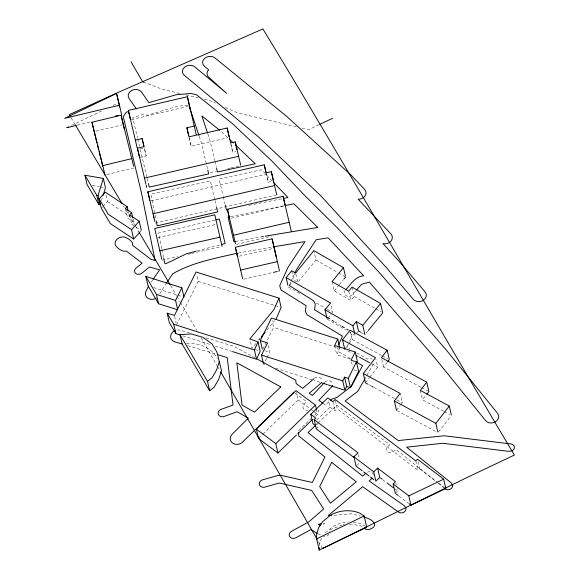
<?xml version="1.0" encoding="UTF-8"?>
<svg xmlns="http://www.w3.org/2000/svg" width="579" height="579" viewBox="0 0 579 579"><rect width="100%" height="100%" fill="white"/><g stroke="black" fill="none" stroke-linecap="round" stroke-linejoin="round"><path stroke-width="0.43" stroke-dasharray="2.9 2.17" d="M319.116 545.794L321.186 538.977L322.09 537.601M101.491 200.551L102.288 197.989M348.022 344.693L346.944 347.132L349.998 348.913M349.463 341.444L351.989 335.762L350.765 332.208M289.529 284.716L290.803 281.886M291.165 281.09L294.458 273.903M262.852 349.151L273.643 327.396L272.087 320.592M176.573 324.797L198.192 281.351L196.636 274.54M266.666 358.343L263.633 364.43L265.348 364.973M267.049 357.583L269.698 352.256L267.556 342.906M159.688 293.864L165.92 283.79M350.476 359.161L336.746 354.804L339.938 348.428L273.643 327.396M366.999 375.192L373.238 364.292A4.48 3.764 -9.6 0 0 373.904 362.895M365.291 378.319L366.145 376.755M151.076 282.335L152.581 280.135M365.436 382.864L369.17 378.044M369.706 377.356L377.703 367.035L375.952 359.385M396.485 410.287L400.183 405.51M400.711 404.83L402.304 402.781L400.154 393.423M344.708 349.209L348.457 344.382M348.992 343.687L352.206 339.547L350.454 331.89M420.926 387.213L383.566 367.028L387.235 362.295M443.594 411.184L422.453 399.771L426.202 394.95M438.527 432.028L451.417 415.411M291.686 270.791L293.828 280.149L297.744 282.386L315.989 260.022L313.847 250.671M256.005 343.39L252.01 348.29L249.867 338.932M266.825 330.102L274.475 320.875M332.078 281.582L334.221 290.94L350.874 300.501L354.167 296.448L352.025 287.09M289.391 285.585L292.163 282.183M334.221 290.94L338.773 285.367M339.345 284.673L343.325 279.802M327.7 318.486L331.014 314.433M366.015 333.287L367.687 331.239M358.481 330.964L355.036 335.147L349.615 332.042M355.803 290.81L352.3 294.733A4.48 3.785 -7.6 0 1 346.018 295.623A4.48 3.785 -7.6 0 1 345.25 290.325M140.198 231.926L141.377 230.637L134.683 226.215M133.937 225.723L131.708 224.247L133.756 222.032L127.539 217.907L129.312 215.974M101.296 208.237L102.418 207.021M102.982 206.413L107.47 201.543L105.718 193.893M258.509 438.462L262.338 434.735M262.982 434.112L298.127 399.908L296.376 392.251M315.649 416.33L317.567 414.47L316.597 410.214M316.315 428.916L317.864 427.403L316.894 423.155M298.605 430.61L310.8 418.841M316.148 424.791L317.401 423.582M318.023 422.981L336.906 405.278L389.819 444.701L386.736 447.343A4.48 3.735 -14.7 0 0 388.458 452.344L391.838 452.431L396.188 449.572L435.502 481.135M335.335 400.328L337.282 408.832L417.966 470.235L419.652 468.606L417.51 459.248M314.65 415.143L319.138 410.822L317.791 409.838M316.706 420.007L329.987 407.261L328.423 400.451M329.987 407.261L334.98 411.047L337.282 408.832M356.635 465.588L359.573 462.78M395.305 493.337L397.693 491.05L397.107 488.495M329.06 401.696L325.355 405.032L323.914 403.983M325.282 532.789L332.997 526.499A29.225 24.673 -12.9 0 1 348.551 521.983M71.63 125.39L103.265 110.198M113.006 105.53L117.059 103.583M318.957 124.767L308.542 129.71L300.725 127.858M323.125 524.263L324.71 523.582L322.995 523.684M342.211 524.994L328.879 530.154L329.523 531.29M197.135 250.852L220.845 244.693M95.832 131.194L122.379 124.796M106.637 174.569L134.024 167.961M77.202 125.216L91.127 121.88M131.375 119.571L187.755 106.5M139.561 157.524L146.183 155.99L144.236 147.486M189.029 137.129L191.171 146.205L227.561 137.759M145.995 184.824L146.617 187.466L148.362 187.06M210.228 172.708L216.336 171.29M227.685 168.663L230.304 168.055M231.173 167.852L240.777 165.623L240.386 163.922L240.777 165.623M150.866 200.935L266.376 174.149L268.294 182.262L271.761 181.459M155.172 223.096L275.872 195.101M231.274 218.211L283.471 206.081M236.543 244.374L271.348 236.283M140.053 148.933L144.294 147.949L146.183 155.99M230.949 144.395L232.801 152.306L235.87 151.597M239.257 256.2L272.506 248.601M157.756 237.614L216.112 224.384M161.997 260.159L177.673 256.606M188.124 254.239L190.744 253.645M191.613 253.443L220.36 246.929M243.65 279.172L272.506 272.586M276.878 271.587L278.622 271.189M215.012 220.013L158.646 233.011L161.809 248.659M230.76 216.582L283.449 205.885M248.948 205.342L282.632 198.619M235.631 241.4L261.657 236.789M238.309 253.023L272.434 246.994M187.842 105.313L177.413 106.29L147.341 115.272L143.57 114.215L132.729 117.79L137.585 138.135M343.007 524.712L344.686 524.574M186.481 343.738C198.199 342.211 211.907 347.617 217.313 358.539M334.003 515.281L351.207 513.761L360.449 516.063M349.622 524.234L352.039 524.089L361.187 526.05L363.583 527.701M92.343 185.497L99.335 186.699M100.21 186.851L104.582 187.603M179.903 93.451L162.33 89.275L145.068 82.681M186.054 94.913L199.234 98.046M204.51 99.298L209.779 100.551L215.46 103.069M296.383 126.823L237.354 112.804L225.188 107.397M189.818 333.034L180.46 330.283A7.165 6.087 -12.6 0 0 176.349 330.196M187.661 345.649L216.105 354.16M205.871 337.803L233.764 346.314L254.76 357.684M198.192 281.351L274.294 305.321M275.148 305.596L280.279 307.21M153.565 287.546L177.181 294.979M178.028 295.247L182.269 296.578M353.993 369.843L357.829 371.059M182.725 335.813L211.038 344.794M215.323 346.155L231.629 351.33M320.042 382.335L314.129 380.461M264.871 350.722L269.698 352.256M275.618 368.237L313.268 380.186M255.281 349.499L259.37 351.012M317.878 533.722L321.497 535.358M352.206 339.547L381.438 355.332M382.227 355.759L387.756 358.741M421.722 387.641L428.076 391.078M347.82 350.896L352.488 353.414M371.805 363.858L377.703 367.035M444.375 411.604L449.854 414.564M368.577 384.557L370.929 385.831M374.063 387.525L396.029 399.387M396.81 399.814L402.304 402.781M397.266 410.714L436.421 431.869M327.142 319.159L345.735 329.82M315.989 260.022L337.81 272.543M338.592 272.991L344.823 276.574M354.167 296.448L375.004 308.412M375.771 308.853L381.177 311.958M288.277 286.938L300.74 294.089M316.322 303.02L326.447 308.831M327.222 309.273L332.679 312.399L330.529 303.049M361.332 332.599L363.474 333.83M356.859 352.915L367.542 359.146L368.664 358.698A4.48 3.764 -9.6 0 1 372.015 359.11M350.338 358.546L338.896 351.858L337.391 347.53M334.43 321.75L341.321 325.912M107.47 201.543L128.56 215.482M365.313 526.318L362.49 524.458A29.225 24.673 -12.9 0 0 352.821 522.063M298.127 399.908L310.105 408.702M295.16 393.192L306.515 401.594L303.989 404.272A4.48 3.778 -11.3 0 0 303.41 408.499A4.48 3.778 -11.3 0 0 307.731 410.323M382.618 479.622L386.207 482.343M394.82 488.871L397.693 491.05M419.652 468.606L438.057 482.575M438.766 483.11L445.135 487.945M398.866 496.037L408.115 503.064M310.785 409.23L312.819 410.8M313.5 411.322L317.567 414.47M438.303 483.385L443.905 487.88M221.598 131.802L228.77 138.613M272.383 181.162L261.534 169.77L219.101 179.027L223.081 195.861M372.145 472.681L373.108 473.846A4.48 3.792 -14.8 0 1 373.129 476.778M123.45 205.914L124.362 207.448M126.179 210.503L134.82 225.014M135.276 225.774L137.549 229.595M71.079 117.732L74.727 123.877M170.675 285.606L176.523 295.587M176.971 296.354L180.127 301.724M180.576 302.491L196.628 330.175M201.079 337.861L217.154 365.769M318.493 541.604L322.062 547.785M217.603 366.543L219.839 370.437M207.839 133.908L209.909 140.147L214.737 160.564M199.234 136.311L201.203 142.217L207.593 169.263M137.795 139.011L139.467 146.017M140.306 149.52L146.791 176.675M147.204 178.412L148.238 182.74M214.939 161.411L216.336 167.317M223.284 196.722L225.101 204.438M214.758 199.603L210.358 180.966L150.837 194.16L156.033 220.042M214.961 200.45L216.365 206.399M420.311 390.412L422.453 399.771M415.823 460.884L417.966 470.235M381.814 359.371L383.566 367.028M395.942 483.393L396.333 485.093M348.732 291.143L350.874 300.501M351.475 361.947L352.64 367.05M334.604 345.446L336.746 354.804M358.408 454.558L359.378 458.814M332.838 401.688L334.98 411.047M295.797 273.881L297.744 282.386M266.152 172.911L268.294 182.262M230.659 142.955L232.801 152.306M189.224 137.701L191.171 146.205M146.031 184.911L146.617 187.466M174.626 316.293L176.182 323.096M132.975 218.63L133.756 222.032M129.566 214.896L131.708 224.247M128.343 211.726L128.733 213.427M125.397 208.556L127.539 217.907M161.99 249.527L163.567 257.351M367.303 472.211A4.48 3.792 -14.8 0 1 372.145 472.681M329.031 534.251A4.48 3.829 -15 0 1 322.944 536.009M314.354 378.326A4.48 3.8 -10.2 0 1 319.232 377.378A4.48 3.8 -10.2 0 1 321.873 380.837M324.855 382.212A4.48 3.8 -10.4 0 1 329.625 380.816A4.48 3.8 -10.4 0 1 332.693 383.986"/><path stroke-width="0.87" d="M98.032 195.456L103.308 178.397L84.954 175.242L87.096 184.592L98.871 204.59L100.174 204.814L98.032 195.456L96.729 195.232L84.954 175.242M103.076 195.434L105.458 187.755L103.308 178.397M219.369 361.405L216.626 369.829L212.08 377.74L207.521 381.409L209.663 390.76L214.223 387.098L218.768 379.187L221.511 370.763L216.995 352.256L211.972 343.796L202.853 337.311L191.302 333.945L179.982 334.655L182.124 344.013L209.663 390.76M180.149 334.995L175.857 333.634L169.321 322.539L167.179 313.181L174.431 315.446L196.049 271.992L278.991 298.127L273.939 309.606L249.867 338.932L258.039 341.957L260.181 351.315L256.881 358.43M276.082 318.964L281.133 307.478L278.991 298.127M338.476 345.091L342.45 336.138L307.094 314.795L305.343 311.35L306.125 305.719L281.083 290.036L279.7 285.729L288.074 267.209L304.974 241.588L273.31 246.849M294.82 273.1L296.282 269.908L316.185 239.728L328.134 237.868L363.706 275.821C355.151 276.306 351.077 284.202 345.822 289.695M232.483 351.598L256.511 359.226L254.369 349.868L258.039 341.957M175.575 300.443L181.82 287.756L145.865 276.444L148.007 285.794L158.595 303.772L177.717 309.794L175.575 300.443L156.453 294.422L145.865 276.444M346.712 386.511L344.889 390.21L342.739 380.859L344.57 377.161L348.312 378.34L350.454 387.691L346.712 386.511L344.57 377.161M262.258 349.108L260.311 340.604L271.5 318.037L337.789 339.07L339.743 347.581M348.312 378.34L356.447 361.947L351.084 360.247L355.195 351.989L334.604 345.446L337.789 339.07M350.454 387.691L358.589 371.305L356.447 361.947M263.445 363.583L261.491 355.079L267.556 342.906L260.311 340.604M356.215 363.598L357.337 361.339L355.195 351.989M148.629 286.019L145.966 291.346A7.165 5.971 -13.4 0 0 147.848 298.207A7.165 5.971 -13.4 0 0 156.294 298.12M364.864 379.093L357.713 391.375L345.113 400.986L398.28 440.561L444.144 435.777L510.953 443.955A4.48 3.698 -13.8 0 1 514.333 446.72A4.48 3.698 -13.8 0 1 512.314 450.657L508.963 451.374L442.74 443.282L406.661 447.183L451.41 483.024L452.669 485.629A4.48 3.792 -15.1 0 1 449.89 489.342A4.48 3.792 -15.1 0 1 445.063 488.814L444.607 488.444M153.08 279.396L159.616 269.836L149.469 267.006L141.891 273.187A4.48 3.662 -14.1 0 1 135.638 273.36A4.48 3.662 -14.1 0 1 136.022 268.106L142.123 263.119L126.461 251.185L123.197 251.134A19.968 16.335 -14.1 0 1 115.706 245.706A7.18 5.87 -14.1 0 1 115.597 241.182C117.276 237.918 121.264 236.304 124.796 237.101A19.968 16.335 -14.1 0 1 132.287 242.529L132.729 245.445L151.083 259.435L155.056 260.456L141.377 192.546L123.247 116.632L126.222 112.246L128.668 111.421M166.412 283.059L172.889 273.679C192.698 262.28 215.446 258.314 237.433 253.175M365.436 382.864L363.294 373.506L375.561 357.684L342.565 339.859L350.063 330.189L387.192 350.237L389.334 359.595L387.764 361.622M396.485 410.287L394.342 400.936L400.154 393.423L363.294 373.506M387.192 350.237L381.423 357.67L426.73 382.147L428.873 391.505L426.737 394.263M426.73 382.147L420.311 390.412L449.275 406.053L451.222 414.564M437.796 431.869L435.849 423.365L449.275 406.053M258.849 339.895L259.993 338.498M261.129 337.101L265.117 332.201M287.886 285.237L286.135 277.587L291.686 270.791L295.601 273.035L313.847 250.671L343.463 267.664L345.41 276.169M343.463 267.664L332.078 281.582L348.732 291.143L352.025 287.09L380.577 303.49L382.719 312.848L368.244 330.558M343.897 279.107L345.605 277.015M326.947 318.312L325 309.808L330.529 303.049L286.135 277.587M364.9 334.648L362.758 325.297L380.577 303.49M354.645 333.446L352.893 325.796L356.338 321.606L362.758 325.297M356.382 290.159L361.593 284.318L369.416 282.053L434.858 357.902L485.636 420.651A7.165 5.913 -13.1 0 0 492.874 422.786L495.458 421.751A7.165 5.913 -13.8 0 0 498.606 415.433L497.593 413.341L446.771 350.613L379.636 272.912L337.014 227.518L304.445 195.232L272.108 161.237L232.541 123.718L196.766 94.934L191.316 93.429L176.03 94.768L148.89 102.649L141.573 92.119A7.172 5.812 -9.5 0 0 131.896 90.36A7.172 5.812 -9.5 0 0 129.074 98.444L136.311 108.91M133.677 239.018L131.534 229.668L139.235 221.279L129.566 214.896L131.614 212.674L125.397 208.556L127.17 206.623L105.327 192.192L99.154 198.879L101.296 208.237L110.365 223.632L133.677 239.018L139.604 232.57M324.254 382.842L312.298 395.479L309.258 393.228L320.476 383.573A4.48 3.8 -10.2 0 0 321.483 382.306M296.477 434.981L277.942 453.017L258.509 438.462L256.367 429.111L295.985 390.55L315.425 405.112L316.402 409.367M277.942 453.017L275.799 443.659L315.425 405.112M297.758 433.743L312.457 419.442M353.689 457.301L316.315 428.916L314.173 419.558L315.721 418.052L310.764 414.296L327.844 397.903L332.838 401.688L335.14 399.481L415.823 460.884L417.51 459.248L443.695 479.13L445.837 488.488L410.96 505.228L408.825 503.607M375.872 481.192L373.73 471.834L377.609 468.093L395.551 481.692L393.163 483.979L395.305 493.337M376.516 480.563L379.752 477.443L377.609 468.093M315.519 425.391L308.035 432.622L362.715 476.126L365.87 473.166M362.244 470.85L356.049 466.146L353.907 456.795L358.017 452.858L314.173 419.558M293.857 392.229L242.543 442.081A7.165 6.123 -12.4 0 1 234.85 444.129A7.165 6.123 -12.4 0 1 230.196 438.86L230.623 436.457L232.07 434.322L248.311 418.132L237.115 411.741L224.073 416.496A4.48 3.836 -12.2 0 1 218.392 414.47A4.48 3.836 -12.2 0 1 221.084 409.382L233.026 405.032L227.207 357.583L217.813 354.688M372.174 478.095L369.141 480.946L404.583 505.966L406.045 508.507A4.48 3.8 -16.4 0 1 403.527 512.364A4.48 3.8 -16.4 0 1 398.656 512.133L362.678 486.693L328.141 515.643L331.492 515.44M330.298 400.581L332.151 398.917L336.783 397.527L351.272 386.49L362.541 365.675L356.44 362.107M313.702 378.883L302.672 388.357L296.144 383.53L295.739 380.193L256.331 358.553M322.51 548.559L466.283 477.863L514.384 455.065C429.965 313.377 348.594 169.893 262.909 28.95L117.544 92.683L69.256 114.656L70.168 116.198M116.538 93.443L64.616 118.369L119.448 105.212L116.538 93.443L119.723 107.006M68.387 126.946L66.759 127.72L76.334 125.426M316.648 538.825L364.155 516.019L366.724 527.252L319.217 550.05L316.648 538.825L316.539 534.569L318.609 527.751L322.706 521.563L330.428 515.274A29.225 24.673 -12.9 0 1 359.914 513.233L364.155 516.019M393.163 483.979L408.817 495.87L443.695 479.13M319.76 124.384L332.585 118.297M196.267 251.083L186.098 253.957L165.608 263.821L164.798 263.431L163.741 258.22M221.706 244.476L225.137 243.593L219.354 219.036L215.88 219.817M94.116 131.607L91.974 122.249L121.098 115.235L133.633 166.26M104.922 174.981L102.78 165.623L131.882 158.61M115.496 116.032L118.109 115.402M130.304 118.927L128.357 110.423L187.379 96.736L196.245 134.567M139.365 156.677L137.418 148.166L144.041 146.632L142.152 138.598L135.363 140.161L128.357 110.423M240.386 163.922L235.262 141.891L230.659 142.955L227.156 128.002L189.029 136.847L186.887 127.771L194.298 126.056M137.418 148.166L144.475 178.108L238.635 156.265M149.802 200.283L147.855 191.779L264.234 164.791L266.152 172.911L271.348 171.695L276.755 194.899M147.855 191.779L153.03 213.738L274.612 185.541M229.53 218.616L227.388 209.265L283.066 196.317L291.367 231.629M227.388 209.265L233.525 235.219L289.225 222.271M237.506 256.606L235.363 247.247L272.116 238.845L279.498 270.994M159.855 250.801L219.955 237.18M235.363 247.247L240.632 270.017L277.355 261.636M273.382 272.391L276.878 271.587M228.155 209.67L226.425 210.032L225.303 205.292M229.877 216.77L228.104 217.139L233.894 241.704L235.631 241.4M283.515 198.438L287.951 197.555L273.628 182.472M285.194 205.538L293.937 203.794L317.806 227.453L265.146 236.181M261.657 236.789L263.394 236.485M321.28 523.792L318.32 524.27L320.209 525.464M363.742 517.011C367.788 518.183 372.963 519.899 374.642 524.002A4.48 3.8 -16.4 0 1 372.398 527.983L370.205 529.076A4.48 3.792 -15.5 0 1 365.32 528.888L364.184 528.106M182.617 344.165L175.039 341.943A7.165 6.087 -12.6 0 1 170.631 336.558A7.165 6.087 -12.6 0 1 175.01 330.623M167.179 313.181L173.714 324.276L254.369 349.868M321.707 382.857L327.519 384.695M342.739 380.859L261.491 355.079M328.351 384.963L344.056 389.949M144.251 82.37L142.608 81.74L131.064 61.873M317.154 533.389L310.937 529.524L295.862 537.782A4.48 3.821 -12.4 0 1 289.797 536.682A4.48 3.821 -12.4 0 1 291.476 531.348L308.795 521.845L323.69 508.984L311.654 490.42L279.273 483.024L264.871 487.105A4.48 3.807 -12.6 0 1 259.443 484.681A4.48 3.807 -12.6 0 1 262.634 479.81L278.318 475.373L280.866 475.301L312.313 482.481L324.942 457.019L298.684 435.922L298.634 432.383M356.375 355.52L357.931 356.36M359.487 357.2L369.597 362.664M366.225 383.284L367.795 384.13M371.711 386.251L373.281 387.098M394.342 400.936L435.849 423.365M325 309.808L352.893 325.796M360.623 332.194L358.481 330.964L356.338 321.606M329.842 318.978L314.527 309.743L315.316 304.192L313.644 300.812L289.211 285.425M332.136 320.368L333.67 321.294M342.088 326.375L344.389 327.757M346.683 329.147L348.211 330.066M131.534 229.668L108.222 214.281L99.154 198.879M323.191 403.454L318.863 400.299L331.644 386.823A4.48 3.8 -10.4 0 0 332.491 385.476M256.367 429.111L275.799 443.659M315.743 425.797L312.906 423.654L310.764 414.296M373.73 471.834L353.907 456.795M380.468 477.986L381.901 479.079M386.924 482.886L393.387 487.786M370.473 477.096L373.846 479.658M396.014 493.88L398.149 495.501M363.619 471.892L369.12 476.076M219.55 130.159L201.847 115.93L207.557 133.047M204.496 66.382L208.744 69.856L207.803 70.87A7.201 5.761 -9.1 0 0 208.686 77.202L226.563 93.27L194.805 66.882A7.18 5.754 -8.9 0 0 184.723 67.077A7.18 5.754 -8.9 0 0 184.274 75.256L258.248 136.666L320.78 195.731L386.786 268.063L413.326 299.379C416.489 302.774 422.417 302.245 425.189 298.634A7.165 6.058 -12.8 0 0 425.058 291.867L398.497 260.659L382.936 243.527C385.954 244.418 389.501 243.223 391.324 240.611A7.165 6.065 -12.8 0 0 390.883 233.865L358.148 199.219C360.797 199.292 363.438 198.206 365.009 196.013A7.165 6 -13.3 0 0 364.567 189.333L351.113 175.133L286.714 116.415L214.968 57.936A7.18 5.739 -9 0 0 204.886 58.197A7.18 5.739 -9 0 0 204.517 66.368M229.422 139.235L233.301 142.912M235.885 145.365L255.274 163.756L217.436 171.985L216.532 168.163M122.089 203.627L75.183 124.644M138.461 231.13L170.226 284.839M179.982 334.655L207.521 381.409M317.154 539.281L220.737 371.993M188.986 105.581L198.952 135.464M124.319 128.929L121.098 115.235M91.974 122.249L102.78 165.623M94.334 132.475L95.195 135.942M95.629 137.679L96.925 142.883M97.359 144.62L98.654 149.823M99.089 151.56L101.035 159.37M101.463 161.1L102.765 166.303M148.448 183.601L149.273 187.068L208.693 173.924L207.796 170.139M216.568 207.246L217.675 211.928L157.198 225.839L156.207 220.903M190.332 109.54L187.379 96.736M153.515 216.068L153.927 217.82M276.27 256.967L272.116 238.845M408.817 495.87L410.96 505.228M342.565 339.859L344.708 349.209M283.066 196.317L285.215 205.675M271.348 171.695L273.491 181.053M264.234 164.791L265.985 172.448M235.262 141.891L237.014 149.541M227.156 128.002L229.103 136.506M233.525 235.219L235.479 243.73M240.632 270.017L242.579 278.521M222.097 246.538L214.838 214.838L154.738 228.459L161.802 259.305M186.887 127.771L188.645 135.428M181.82 287.756L183.963 297.114M142.152 138.598L143.903 146.248M153.03 213.738L154.781 221.395M144.475 178.108L145.836 184.057M135.363 140.161L137.114 147.819M173.714 324.276L175.857 333.634M119.448 105.212L121.59 114.57M156.453 294.422L158.595 303.772M139.235 221.279L141.189 229.783M131.614 212.674L132.786 217.776M127.17 206.623L128.147 210.872M96.729 195.232L98.871 204.59M319.152 547.495L319.217 550.05M331.666 462.36L319.673 486.563L330.471 503.202L356.237 481.815L331.666 462.36M280.772 386.91L254.442 412.168L242.044 405.047L236.869 362.801L280.772 386.91"/></g></svg>
